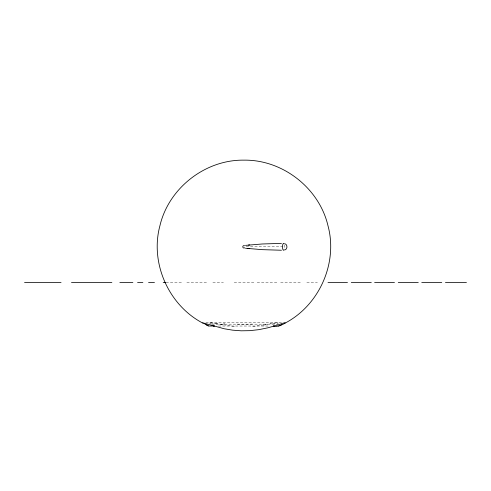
<?xml version="1.0" encoding="UTF-8"?>
<svg xmlns="http://www.w3.org/2000/svg" width="491" height="491" viewBox="0 0 491 491"><rect width="100%" height="100%" fill="white"/><g stroke="black" fill="none" stroke-linecap="round" stroke-linejoin="round"><path stroke-width="0.37" stroke-dasharray="2.46 1.84" d="M277.311 324.029L277.943 323.391A4.131 0.982 -21.9 0 0 277.967 322.949L276.114 322.808L270.302 323.864M209.939 322.949L214.99 323.342M252.755 326.583L277.084 322.747M263.354 325.195L267.11 324.508M246.175 246.82L282.89 246.82M166.075 282.62L183.051 282.62M186.844 282.62L206.864 282.62M212.867 282.62L223.423 282.62M234.213 282.62L254.412 282.62M257.174 282.62L277.01 282.62M280.662 282.62L300.498 282.62M306.826 282.62L317.382 282.62M205.901 322.747L282.012 322.747M211.738 324.158L276.175 324.158M218.335 326.03L269.577 326.03M210.829 322.747L235.158 326.583M220.803 324.508L224.553 325.195M215.42 323.428L218.507 324.048M210.596 324.029L209.964 323.391A4.131 0.982 22 0 1 209.939 322.949M224.927 323.864A36.659 2.265 10.1 0 1 223.46 323.581M252.386 324.066A79.186 57.367 0.4 0 1 235.539 324.005M278.593 324.042A34.99 4.707 -8.7 0 1 274.101 325.134M284.436 244.96A3.437 1.037 -90 0 1 284.473 248.464"/><path stroke-width="0.74" d="M281.306 324.833L280.514 325.306M284.817 323.262C319.15 305.494 338.096 263.151 327.994 225.768C319.205 188.078 282.638 159.569 243.953 160.146C205.275 159.569 168.708 188.078 159.913 225.768C149.816 263.151 168.763 305.494 203.096 323.262M284.817 249.993C287.677 249.084 287.677 244.549 284.817 243.646M278.532 324.729C294.588 318.72 276.795 328.798 273.235 326.03M277.802 324.962L267.908 327.804L258.757 329.67L249.821 330.664L241.216 330.811L232.636 330.161L224.172 328.755L202.722 322.79L208.822 326.03L214.677 326.03M245.488 245.377L262.28 243.978L281.46 243.389M249.747 244.917L248.458 245.046M24.55 282.62L61.056 282.62M71.483 282.62L111.874 282.62M119.847 282.62L132.871 282.62M137.566 282.62L142.875 282.62M148.558 282.62L154.469 282.62M163.208 282.62L165.663 282.62M328 282.62L347.481 282.62M351.28 282.62L371.294 282.62M374.621 282.62L394.463 282.62M398.256 282.62L418.277 282.62M421.751 282.62L441.765 282.62M445.435 282.62L466.444 282.62M281.46 250.244L262.28 249.655L245.488 248.256M249.434 248.685L249.747 248.716M248.759 248.618L247.863 248.526L248.458 248.587M213.929 326.006L213.481 325.772M213.524 325.901L213.045 325.772M207.398 325.306L206.607 324.833M208.325 325.956A11.403 1.798 17.4 0 1 206.932 325.214M280.023 325.404A11.403 1.59 -18.5 0 1 278.593 326.098M206.146 324.52A6.592 0.743 21.1 0 1 206.042 324.281M274.095 325.729A14.276 4.628 -17.2 0 1 273.653 325.938M281.84 324.293A6.592 0.737 -21.8 0 1 281.589 324.582M284.123 249.71A3.437 1.037 -90 0 1 282.791 249.127A3.437 1.037 -90 0 1 282.748 244.696A3.437 1.037 -90 0 1 284.056 243.8M244.782 247.728A1.203 1.203 0 0 1 243.186 247.71A1.203 1.203 0 0 1 243.014 246.12A1.203 1.203 0 0 1 244.573 245.764"/></g></svg>
